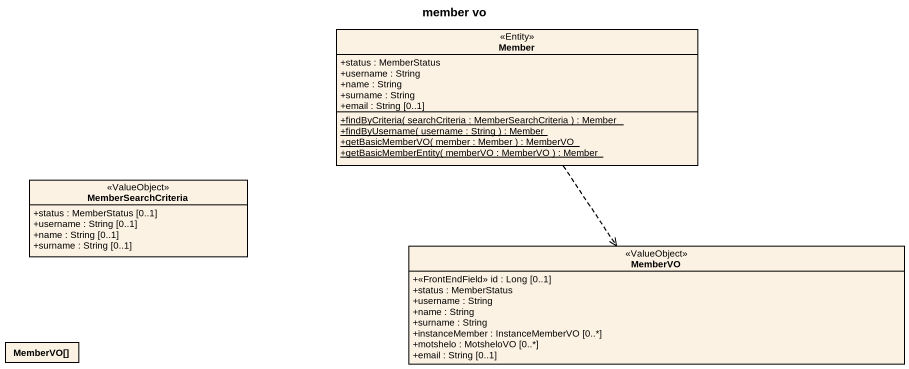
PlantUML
@startuml
title member vo
hide circle
hide empty members
skinparam classAttributeIconSize 0
class Member <<Entity>> {
  +status : MemberStatus
  +username : String
  +name : String
  +surname : String
  +email : String [0..1]
  {static} +findByCriteria( searchCriteria : MemberSearchCriteria ) : Member
  {static} +findByUsername( username : String ) : Member
  {static} +getBasicMemberVO( member : Member ) : MemberVO
  {static} +getBasicMemberEntity( memberVO : MemberVO ) : Member
}
class MemberSearchCriteria <<ValueObject>> {
  +status : MemberStatus [0..1]
  +username : String [0..1]
  +name : String [0..1]
  +surname : String [0..1]
}
class MemberVO <<ValueObject>> {
  +<<FrontEndField>> id : Long [0..1]
  +status : MemberStatus
  +username : String
  +name : String
  +surname : String
  +instanceMember : InstanceMemberVO [0..*]
  +motshelo : MotsheloVO [0..*]
  +email : String [0..1]
}
class "MemberVO[]" as MemberVO_2
Member ..> MemberVO
@enduml
